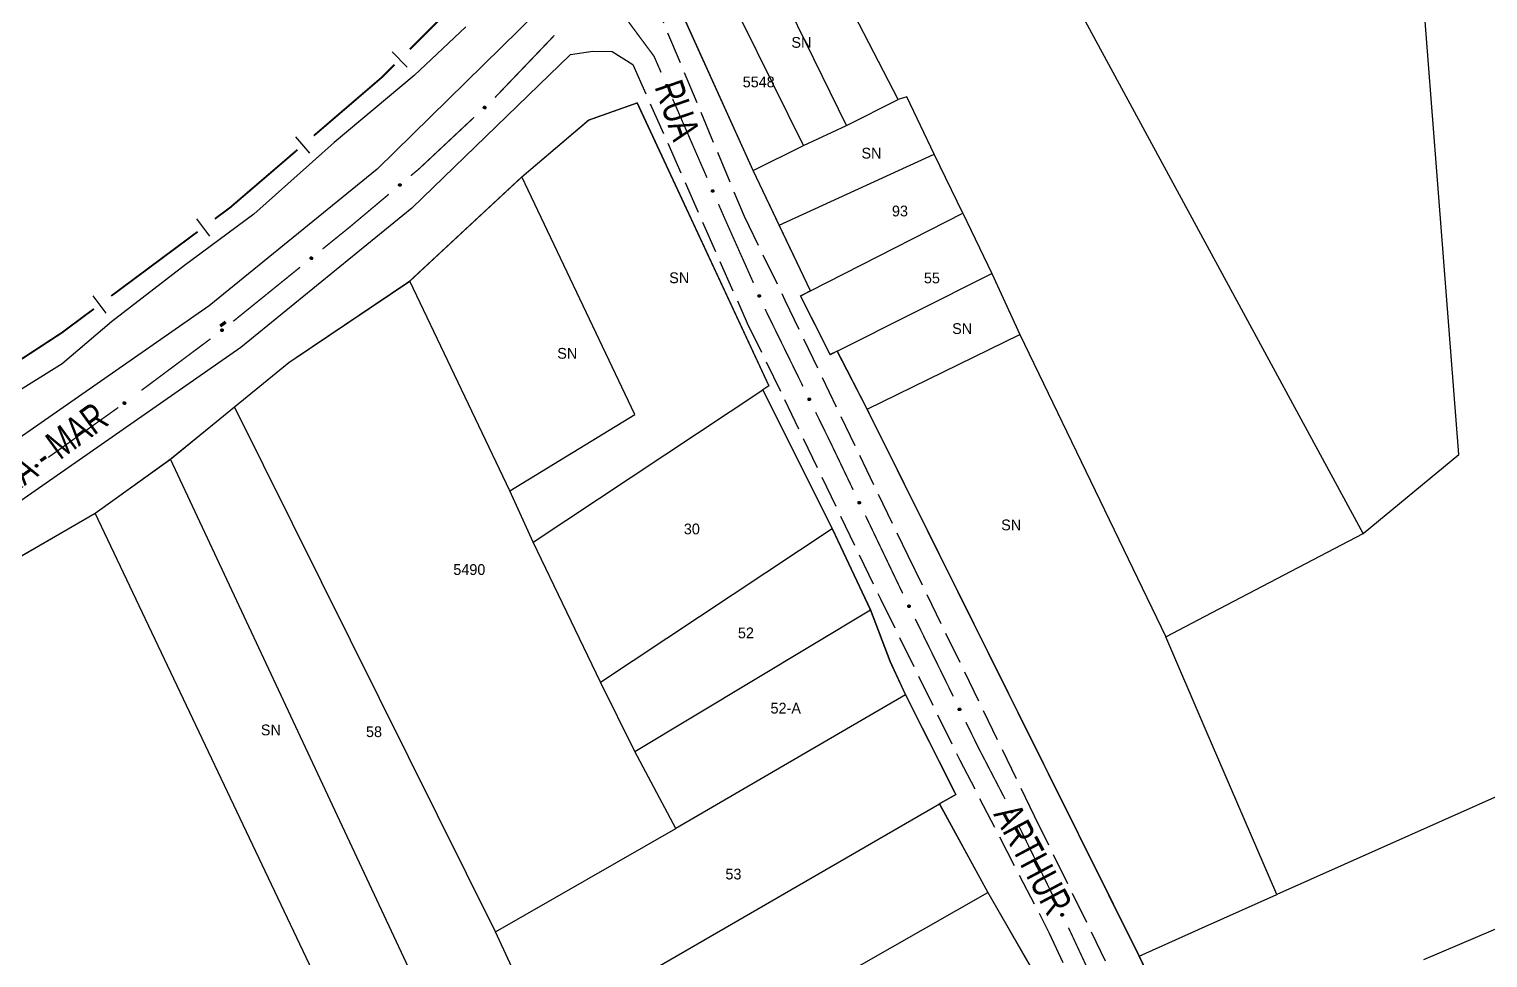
# Model space of a CAD drawing. Extents: x 205274 to 206027, y 4874968 to 4875995.
# Drawn here: x 205632.9 to 205836.1, y 4875350.5 to 4875479.9 of the extents above; entities that cross this region are included whole.
import ezdxf
from ezdxf.enums import TextEntityAlignment as Align

# ---------------------------------------------------------------- set-up
doc = ezdxf.new("R2010")
doc.units = 0
doc.header["$LTSCALE"] = 1.5
doc.header["$MEASUREMENT"] = 0
doc.linetypes.add('TRACO_11', pattern=[8, 3, -1, 3, -1])
for name, color, linetype in [('CD_MALHA_LOTES', 7, 'CONTINUOUS'), ('HD-CURSO-PERENE', 170, 'CONTINUOUS'), ('LM-LIM-SETORES-BAIRROS', 250, 'CONTINUOUS'), ('RU-QUADRA', 210, 'CONTINUOUS'), ('SV-EIXO-RUA-PAV', 20, 'CONTINUOUS'), ('SV-RUA-PAVIM', 7, 'CONTINUOUS'), ('SV-TXT-RUA-PAV', 7, 'CONTINUOUS'), ('Th_NmrPort', 1, 'CONTINUOUS')]:
    doc.layers.add(name, color=color, linetype=linetype)
doc.styles.add('ARIAL', font='ARIAL.SHX')

msp = doc.modelspace()

# ---------------------------------------------------------------- linework, layer by layer
at = {"layer": 'CD_MALHA_LOTES', "linetype": 'Continuous', "flags": 128}
for points in [[(205818.749971, 4875409.619272), (205796.769992, 4875450.177931), (205756.824658, 4875523.887246)], [(205832.093146, 4875420.636572), (205824.748279, 4875515.079321)], [(205753.998462, 4875470.062646), (205738.98693, 4875499.084941)], [(205746.792927, 4875466.459879), (205733.184367, 4875494.278834)], [(205740.788314, 4875463.657726), (205727.943484, 4875489.743118)], [(205733.774619, 4875460.165162), (205722.521802, 4875485.05093)], [(205701.556475, 4875459.298851), (205710.825328, 4875467.192773), (205717.599651, 4875469.594657)], [(205717.599651, 4875469.594657), (205735.955362, 4875430.195745)], [(205746.792927, 4875466.459879), (205753.998462, 4875470.062646)], [(205755.199384, 4875470.462954), (205753.998462, 4875470.062646)], [(205759.002306, 4875462.456804), (205755.199384, 4875470.462954)], [(205740.788314, 4875463.657726), (205746.792927, 4875466.459879)], [(205733.774619, 4875460.165162), (205740.788314, 4875463.657726)], [(205737.395078, 4875452.56775), (205759.002306, 4875462.456804)], [(205763.005381, 4875454.2505), (205759.002306, 4875462.456804)], [(205685.923175, 4875444.77374), (205701.556475, 4875459.298851)], [(205717.266265, 4875426.177451), (205701.556475, 4875459.298851)], [(205737.395078, 4875452.56775), (205733.774619, 4875460.165162)], [(205741.754715, 4875443.419198), (205737.395078, 4875452.56775)], [(205741.754715, 4875443.419198), (205763.005381, 4875454.2505)], [(205763.005381, 4875454.2505), (205767.008456, 4875445.844042)], [(205661.527708, 4875427.248288), (205669.092421, 4875433.434809), (205685.923175, 4875444.77374)], [(205699.87363, 4875415.541667), (205685.923175, 4875444.77374)], [(205745.49389, 4875435.033669), (205767.008456, 4875445.844042)], [(205767.008456, 4875445.844042), (205770.911454, 4875437.337507)], [(205740.383012, 4875442.703174), (205741.754715, 4875443.419198)], [(205744.500385, 4875434.527202), (205740.383012, 4875442.703174)], [(205749.65987, 4875426.914234), (205770.911454, 4875437.337507)], [(205770.911454, 4875437.337507), (205791.277099, 4875395.205142)], [(205745.49389, 4875435.033669), (205744.500385, 4875434.527202)], [(205749.64073, 4875426.95269), (205745.49389, 4875435.033669)], [(205735.955362, 4875430.195745), (205735.10435, 4875429.638179)], [(205703.126929, 4875408.409436), (205735.10435, 4875429.638179)], [(205735.10435, 4875429.638179), (205744.758457, 4875410.327434)], [(205652.578302, 4875419.966109), (205661.527708, 4875427.248288)], [(205697.871601, 4875354.104375), (205661.527708, 4875427.248288)], [(205699.87363, 4875415.541667), (205717.266265, 4875426.177451)], [(205749.65987, 4875426.914234), (205749.64073, 4875426.95269)], [(205787.565632, 4875350.741599), (205749.65987, 4875426.914234)], [(205642.102006, 4875412.422225), (205652.578302, 4875419.966109)], [(205699.122869, 4875320.570375), (205652.578302, 4875419.966109)], [(205818.749971, 4875409.619272), (205832.093146, 4875420.636572)], [(205703.126929, 4875408.409436), (205699.87363, 4875415.541667)], [(205591.512889, 4875383.135315), (205642.102006, 4875412.422225)], [(205688.612212, 4875314.439158), (205642.102006, 4875412.422225)], [(205712.511444, 4875388.889645), (205744.758457, 4875410.327434)], [(205744.758457, 4875410.327434), (205750.104039, 4875398.971373)], [(205791.277099, 4875395.205142), (205796.769058, 4875398.086596), (205818.749971, 4875409.619272)], [(205712.511444, 4875388.889645), (205703.126929, 4875408.409436)], [(205717.266265, 4875379.254876), (205750.104039, 4875398.971373)], [(205750.104039, 4875398.971373), (205752.845982, 4875391.762967), (205754.995793, 4875387.156575)], [(205806.753354, 4875359.306932), (205796.768778, 4875382.466824), (205791.277099, 4875395.205142)], [(205717.266265, 4875379.254876), (205712.511444, 4875388.889645)], [(205754.995793, 4875387.156575), (205723.022101, 4875368.493965)], [(205754.995793, 4875387.156575), (205762.001518, 4875373.236662)], [(205723.022101, 4875368.493965), (205717.266265, 4875379.254876)], [(205843.844933, 4875375.832883), (205806.753354, 4875359.306932)], [(205762.001518, 4875373.236662), (205759.711354, 4875371.949329)], [(205704.440761, 4875339.965039), (205759.711354, 4875371.949329)], [(205759.711354, 4875371.949329), (205766.478641, 4875359.603095)], [(205697.871601, 4875354.104375), (205723.022101, 4875368.493965)], [(205744.543922, 4875347.097271), (205766.478641, 4875359.603095)], [(205766.478641, 4875359.603095), (205773.738568, 4875346.953752)], [(205787.565632, 4875350.741599), (205796.768283, 4875354.849631), (205806.753354, 4875359.306932)], [(205827.196568, 4875350.248263), (205851.312215, 4875360.531077)], [(205704.440761, 4875339.965039), (205697.871601, 4875354.104375)], [(205794.299349, 4875336.600793), (205787.565632, 4875350.741599)]]:
    msp.add_lwpolyline(points, dxfattribs=at)
at = {"layer": 'HD-CURSO-PERENE', "linetype": 'Continuous'}
msp.add_polyline3d([(205693.762578, 4875480.187443, 2.293762), (205686.544875, 4875473.430445, 2.293762), (205675.411185, 4875464.062788, 2.293762), (205664.200711, 4875454.080859, 2.293762), (205654.525918, 4875446.939941, 2.293762), (205644.390421, 4875439.107965, 2.293762), (205637.479854, 4875433.272376, 2.293762), (205624.733698, 4875425.286833, 2.293762)], dxfattribs=at)
at = {"layer": 'LM-LIM-SETORES-BAIRROS', "const_width": 0.25}
for points in [[(205685.936319, 4875477.049503), (205691.593173, 4875482.706357)], [(205682.120526, 4875473.23371), (205683.814999, 4875474.928183)], [(205672.556436, 4875465.025161), (205681.662453, 4875472.84056)], [(205681.662453, 4875472.84056), (205682.120526, 4875473.23371)], [(205660.910711, 4875455.030011), (205670.279932, 4875463.071311)], [(205658.781848, 4875453.446622), (205660.386632, 4875454.640216)], [(205660.386632, 4875454.640216), (205660.910711, 4875455.030011)], [(205644.338788, 4875442.704275), (205656.374671, 4875451.65623)], [(205637.44631, 4875437.577841), (205641.931611, 4875440.913883)], [(205629.56936, 4875432.429692), (205637.103035, 4875437.353486)], [(205637.103035, 4875437.353486), (205637.44631, 4875437.577841)]]:
    msp.add_lwpolyline(points, dxfattribs=at)
at = {"layer": 'LM-LIM-SETORES-BAIRROS'}
for points in [[(205685.582766, 4875474.574629), (205683.461445, 4875476.69595)], [(205672.015692, 4875462.584342), (205670.061842, 4875464.860846)], [(205658.072259, 4875451.049439), (205656.281868, 4875453.456616)], [(205643.629199, 4875440.307092), (205641.838808, 4875442.714269)]]:
    msp.add_lwpolyline(points, dxfattribs=at)
at = {"layer": 'RU-QUADRA', "linetype": 'Continuous'}
msp.add_lwpolyline([(205795.580647, 4875623.665102, 0.18, 0.18, 0), (205791.997494, 4875613.892869, 0.18, 0.18, 0), (205787.223985, 4875603.965509, 0.18, 0.18, 0), (205779.240972, 4875584.941469, 0.18, 0.18, 0), (205774.614299, 4875573.341985, 0.18, 0.18, 0), (205767.751622, 4875558.017366, 0.18, 0.18, 0), (205762.205683, 4875546.026641, 0.18, 0.18, 0), (205769.780174, 4875542.47188, 0.18, 0.18, 0), (205756.806792, 4875523.861617, 0.18, 0.18, 0), (205738.98693, 4875499.084941, 0.18, 0.18, 0), (205733.184367, 4875494.278834, 0.18, 0.18, 0), (205727.943484, 4875489.743118, 0.18, 0.18, 0), (205722.521802, 4875485.05093, 0.18, 0.18, 0), (205733.774619, 4875460.165162, 0.18, 0.18, 0), (205737.395078, 4875452.56775, 0.18, 0.18, 0), (205741.754715, 4875443.419198, 0.18, 0.18, 0), (205740.383012, 4875442.703174, 0.18, 0.18, 0), (205744.500385, 4875434.527202, 0.18, 0.18, 0), (205745.49389, 4875435.033669, 0.18, 0.18, 0), (205749.65987, 4875426.914234, 0.18, 0.18, 0), (205787.565632, 4875350.741599, 0.18, 0.18, 0), (205794.299349, 4875336.600793, 0.18, 0.18, 0), (205796.864032, 4875331.594893, 0.18, 0.18, 0), (205805.406796, 4875313.707549, 0.18, 0.18, 0)], format="xyseb", dxfattribs=at)
at = {"layer": 'RU-QUADRA', "linetype": 'Continuous', "const_width": 0.18, "flags": 128}
msp.add_lwpolyline([(205608.066654, 4875392.736966), (205642.102006, 4875412.422225), (205652.578302, 4875419.966109), (205661.527708, 4875427.248288), (205669.092421, 4875433.434809), (205685.923175, 4875444.77374), (205701.556475, 4875459.298851), (205710.825328, 4875467.192773), (205717.599651, 4875469.594657), (205735.955362, 4875430.195745), (205735.10435, 4875429.638179), (205744.758457, 4875410.327434), (205750.104039, 4875398.971373), (205752.845982, 4875391.762967), (205754.995793, 4875387.156575), (205762.001518, 4875373.236662), (205759.711354, 4875371.949329), (205766.478641, 4875359.603095), (205773.738568, 4875346.953752)], dxfattribs=at)
at = {"layer": 'SV-EIXO-RUA-PAV', "const_width": 0.18}
for points in [[(205719.966268, 4875476.089599), (205714.281654, 4875483.757906)], [(205706.081895, 4875479.025712), (205705.547585, 4875478.453372)], [(205705.547585, 4875478.453372), (205697.795134, 4875470.346522)], [(205720.147824, 4875475.673005), (205719.966268, 4875476.089599)], [(205720.946862, 4875473.839555), (205720.147824, 4875475.673005)], [(205727.339161, 4875459.171954), (205722.544936, 4875470.172654)], [(205694.890022, 4875467.597655), (205687.591568, 4875460.761533)], [(205687.223724, 4875460.416991), (205686.078143, 4875459.454881)], [(205687.591568, 4875460.761533), (205687.223724, 4875460.416991)], [(205683.01509, 4875456.882392), (205677.654746, 4875452.380535)], [(205729.854345, 4875453.400678), (205728.937235, 4875455.505054)], [(205677.590927, 4875452.326937), (205673.768908, 4875449.234088)], [(205677.654746, 4875452.380535), (205677.590927, 4875452.326937)], [(205730.141348, 4875452.757329), (205729.854345, 4875453.400678)], [(205733.808007, 4875444.538107), (205730.141348, 4875452.757329)], [(205670.659465, 4875446.717868), (205661.331134, 4875439.16921)], [(205735.564901, 4875440.599834), (205735.437633, 4875440.885119)], [(205735.867783, 4875439.98252), (205735.564901, 4875440.599834)], [(205740.713082, 4875430.107143), (205735.867783, 4875439.98252)], [(205658.163003, 4875436.72848), (205648.54722, 4875429.549573)], [(205645.328563, 4875427.174964), (205635.557447, 4875420.208953)], [(205744.609808, 4875422.165086), (205742.475009, 4875426.516097)], [(205744.676042, 4875422.026622), (205744.609808, 4875422.165086)], [(205747.696651, 4875415.711884), (205744.676042, 4875422.026622)], [(205754.344582, 4875401.814044), (205749.422714, 4875412.103462)], [(205754.606122, 4875401.280725), (205754.344582, 4875401.814044)], [(205761.651016, 4875386.91516), (205756.367346, 4875397.689334)], [(205765.114154, 4875379.853315), (205763.412239, 4875383.323768)], [(205765.176184, 4875379.73375), (205765.114154, 4875379.853315)], [(205768.86028, 4875372.632522), (205765.176184, 4875379.73375)], [(205775.953713, 4875358.291736), (205770.688216, 4875369.074803)], [(205782.768625, 4875343.816207), (205777.705026, 4875354.695543)]]:
    msp.add_lwpolyline(points, dxfattribs=at)
at = {"layer": 'SV-EIXO-RUA-PAV'}
for points in [[(205721.702388, 4875471.83041), (205721.656619, 4875471.84765), (205721.620808, 4875471.871826), (205721.596744, 4875471.900587), (205721.582106, 4875471.931547), (205721.570698, 4875471.964907), (205721.566617, 4875472.001079), (205721.57098, 4875472.042229), (205721.587952, 4875472.088263), (205721.615129, 4875472.12332), (205721.642063, 4875472.148421), (205721.673468, 4875472.165544), (205721.706061, 4875472.176083), (205721.743775, 4875472.17908), (205721.785433, 4875472.174251), (205721.831309, 4875472.156065), (205721.866255, 4875472.132122), (205721.8888, 4875472.103692), (205721.905814, 4875472.072012), (205721.917053, 4875472.037814), (205721.920854, 4875472.002284), (205721.915917, 4875471.960349), (205721.897367, 4875471.915307), (205721.873885, 4875471.880181), (205721.84578, 4875471.857242), (205721.814212, 4875471.841193), (205721.780891, 4875471.829344), (205721.744701, 4875471.823728), (205721.702388, 4875471.83041)], [(205696.52983, 4875468.982759), (205696.528924, 4875468.933859), (205696.518146, 4875468.892017), (205696.499112, 4875468.859706), (205696.474847, 4875468.83554), (205696.447238, 4875468.813612), (205696.414526, 4875468.797646), (205696.374293, 4875468.787968), (205696.325233, 4875468.788533), (205696.283096, 4875468.802391), (205696.25042, 4875468.819357), (205696.223764, 4875468.843208), (205696.202912, 4875468.870385), (205696.187451, 4875468.904914), (205696.178041, 4875468.945782), (205696.179803, 4875468.9951), (205696.190651, 4875469.036048), (205696.209882, 4875469.066817), (205696.23403, 4875469.093463), (205696.262484, 4875469.115512), (205696.294686, 4875469.130999), (205696.335851, 4875469.1404), (205696.384504, 4875469.138016), (205696.425469, 4875469.127662), (205696.4565, 4875469.108868), (205696.482198, 4875469.084504), (205696.504528, 4875469.05708), (205696.521947, 4875469.024865), (205696.52983, 4875468.982759)], [(205684.727437, 4875458.176745), (205684.723887, 4875458.127966), (205684.71086, 4875458.086768), (205684.690106, 4875458.055535), (205684.664569, 4875458.032717), (205684.635815, 4875458.012315), (205684.602286, 4875457.998142), (205684.561588, 4875457.990655), (205684.512631, 4875457.993873), (205684.471305, 4875458.009991), (205684.439595, 4875458.0287), (205684.414269, 4875458.053958), (205684.394918, 4875458.082224), (205684.381347, 4875458.117539), (205684.374162, 4875458.158856), (205684.37859, 4875458.208006), (205684.391637, 4875458.248307), (205684.412505, 4875458.277991), (205684.438059, 4875458.303292), (205684.467665, 4875458.323768), (205684.500658, 4875458.337491), (205684.542271, 4875458.34465), (205684.590724, 4875458.339637), (205684.631069, 4875458.327083), (205684.661037, 4875458.306637), (205684.68538, 4875458.280918), (205684.706193, 4875458.252326), (205684.721843, 4875458.219216), (205684.727437, 4875458.176745)], [(205728.094687, 4875457.162809), (205728.048918, 4875457.180049), (205728.013107, 4875457.204225), (205727.989043, 4875457.232986), (205727.974405, 4875457.263946), (205727.962997, 4875457.297306), (205727.958916, 4875457.333478), (205727.963279, 4875457.374628), (205727.980251, 4875457.420662), (205728.007428, 4875457.455719), (205728.034362, 4875457.48082), (205728.065767, 4875457.497943), (205728.09836, 4875457.508482), (205728.136074, 4875457.511479), (205728.177732, 4875457.50665), (205728.223608, 4875457.488464), (205728.258554, 4875457.464522), (205728.281099, 4875457.436092), (205728.298113, 4875457.404411), (205728.309352, 4875457.370213), (205728.313153, 4875457.334683), (205728.308216, 4875457.292748), (205728.289666, 4875457.247706), (205728.266184, 4875457.21258), (205728.238078, 4875457.189641), (205728.206511, 4875457.173593), (205728.17319, 4875457.161744), (205728.137, 4875457.156127), (205728.094687, 4875457.162809)], [(205672.395125, 4875447.980789), (205672.390686, 4875447.932082), (205672.376911, 4875447.891129), (205672.35559, 4875447.860279), (205672.329642, 4875447.83793), (205672.30052, 4875447.818056), (205672.266738, 4875447.804497), (205672.225911, 4875447.797753), (205672.17702, 4875447.801863), (205672.135995, 4875447.818732), (205672.104632, 4875447.838016), (205672.07977, 4875447.863732), (205672.060937, 4875447.892346), (205672.048013, 4875447.927902), (205672.041583, 4875447.969343), (205672.046905, 4875448.018404), (205672.060686, 4875448.058461), (205672.082091, 4875448.087759), (205672.108102, 4875448.11259), (205672.138077, 4875448.132523), (205672.171314, 4875448.145642), (205672.213051, 4875448.152042), (205672.261405, 4875448.146146), (205672.301513, 4875448.132859), (205672.331104, 4875448.11187), (205672.354974, 4875448.085711), (205672.375262, 4875448.056745), (205672.390306, 4875448.023354), (205672.395125, 4875447.980789)], [(205734.580826, 4875442.535549), (205734.53491, 4875442.552394), (205734.498892, 4875442.576261), (205734.47458, 4875442.604813), (205734.459676, 4875442.635646), (205734.447981, 4875442.668907), (205734.443588, 4875442.705042), (205734.447596, 4875442.746228), (205734.46417, 4875442.792406), (205734.491044, 4875442.827697), (205734.517762, 4875442.853029), (205734.549017, 4875442.870422), (205734.581519, 4875442.881242), (205734.619205, 4875442.884563), (205734.660903, 4875442.880094), (205734.706934, 4875442.862304), (205734.742085, 4875442.838664), (205734.764875, 4875442.810429), (205734.782161, 4875442.778896), (205734.793694, 4875442.744796), (205734.797802, 4875442.7093), (205734.793226, 4875442.667325), (205734.775065, 4875442.622125), (205734.751887, 4875442.586797), (205734.72398, 4875442.563616), (205734.692553, 4875442.547297), (205734.659335, 4875442.535161), (205734.623195, 4875442.529233), (205734.580826, 4875442.535549)], [(205659.946622, 4875437.922711), (205659.940286, 4875437.874215), (205659.924923, 4875437.83383), (205659.902415, 4875437.803836), (205659.875614, 4875437.782517), (205659.845739, 4875437.763794), (205659.811454, 4875437.751563), (205659.770395, 4875437.746417), (205659.721702, 4875437.752432), (205659.681366, 4875437.770889), (205659.650779, 4875437.791382), (205659.62694, 4875437.818049), (205659.609238, 4875437.847376), (205659.597711, 4875437.883409), (205659.592902, 4875437.92507), (205659.600136, 4875437.973886), (205659.615468, 4875438.013374), (205659.638001, 4875438.041815), (205659.664961, 4875438.065612), (205659.69569, 4875438.08436), (205659.729414, 4875438.096172), (205659.771369, 4875438.100938), (205659.819456, 4875438.093161), (205659.859016, 4875438.078318), (205659.887765, 4875438.056191), (205659.910596, 4875438.02912), (205659.929738, 4875437.999384), (205659.943468, 4875437.965432), (205659.946622, 4875437.922711)], [(205646.352108, 4875427.769477), (205646.344708, 4875427.721132), (205646.328462, 4875427.681095), (205646.305301, 4875427.651602), (205646.278038, 4875427.630876), (205646.247759, 4875427.612814), (205646.213214, 4875427.601339), (205646.172051, 4875427.597096), (205646.123502, 4875427.604179), (205646.083582, 4875427.623517), (205646.053452, 4875427.644677), (205646.030204, 4875427.67186), (205646.013151, 4875427.701569), (205646.002418, 4875427.737847), (205645.998525, 4875427.779603), (205646.006829, 4875427.828249), (205646.023025, 4875427.867391), (205646.046176, 4875427.89533), (205646.073653, 4875427.918529), (205646.104786, 4875427.936598), (205646.138762, 4875427.947667), (205646.180811, 4875427.95151), (205646.228715, 4875427.942678), (205646.267939, 4875427.92697), (205646.296196, 4875427.904217), (205646.318427, 4875427.876652), (205646.336912, 4875427.846503), (205646.349892, 4875427.812257), (205646.352108, 4875427.769477)], [(205741.558508, 4875428.13414), (205741.512008, 4875428.149297), (205741.475142, 4875428.171833), (205741.449804, 4875428.199478), (205741.433784, 4875428.229746), (205741.420882, 4875428.262558), (205741.415173, 4875428.298508), (205741.417675, 4875428.339813), (205741.432552, 4875428.386566), (205741.458119, 4875428.422814), (205741.483893, 4875428.449105), (205741.514493, 4875428.467628), (205741.546578, 4875428.479627), (205741.584118, 4875428.484323), (205741.625951, 4875428.481379), (205741.672601, 4875428.465282), (205741.708592, 4875428.442941), (205741.732398, 4875428.415557), (205741.750824, 4875428.384676), (205741.763594, 4875428.351021), (205741.768995, 4875428.315698), (205741.765955, 4875428.273583), (205741.749457, 4875428.22775), (205741.727585, 4875428.1916), (205741.700542, 4875428.167416), (205741.669732, 4875428.14996), (205741.636979, 4875428.136619), (205741.60108, 4875428.129375), (205741.558508, 4875428.13414)], [(205634.109823, 4875419.041724), (205634.102423, 4875418.993379), (205634.086177, 4875418.953342), (205634.063016, 4875418.923848), (205634.035754, 4875418.903123), (205634.005475, 4875418.885061), (205633.970929, 4875418.873586), (205633.929767, 4875418.869343), (205633.881218, 4875418.876426), (205633.841297, 4875418.895764), (205633.811168, 4875418.916924), (205633.787919, 4875418.944107), (205633.770866, 4875418.973816), (205633.760133, 4875419.010094), (205633.756241, 4875419.05185), (205633.764544, 4875419.100496), (205633.78074, 4875419.139638), (205633.803892, 4875419.167577), (205633.831368, 4875419.190776), (205633.862502, 4875419.208845), (205633.896477, 4875419.219914), (205633.938526, 4875419.223757), (205633.986431, 4875419.214925), (205634.025655, 4875419.199217), (205634.053912, 4875419.176464), (205634.076142, 4875419.148899), (205634.094627, 4875419.11875), (205634.107608, 4875419.084504), (205634.109823, 4875419.041724)], [(205748.522379, 4875413.730556), (205748.476031, 4875413.746176), (205748.439392, 4875413.769077), (205748.414331, 4875413.796974), (205748.398613, 4875413.8274), (205748.386039, 4875413.860339), (205748.380688, 4875413.896344), (205748.383601, 4875413.937622), (205748.398943, 4875413.984225), (205748.42487, 4875414.020216), (205748.450905, 4875414.046249), (205748.481688, 4875414.064466), (205748.513891, 4875414.076145), (205748.551475, 4875414.080466), (205748.593278, 4875414.077106), (205748.639765, 4875414.060545), (205748.675531, 4875414.037846), (205748.699063, 4875414.010227), (205748.717181, 4875413.979164), (205748.729615, 4875413.945382), (205748.734664, 4875413.910008), (205748.731204, 4875413.867926), (205748.71425, 4875413.822259), (205748.692019, 4875413.786329), (205748.664737, 4875413.762415), (205748.633754, 4875413.745267), (205748.60087, 4875413.732253), (205748.5649, 4875413.725367), (205748.522379, 4875413.730556)], [(205755.451162, 4875399.307557), (205755.404664, 4875399.322723), (205755.367803, 4875399.345266), (205755.342471, 4875399.372917), (205755.326456, 4875399.403188), (205755.313561, 4875399.436002), (205755.307858, 4875399.471953), (205755.310368, 4875399.513258), (205755.325255, 4875399.560008), (205755.350829, 4875399.596251), (205755.376609, 4875399.622537), (205755.407212, 4875399.641053), (205755.439299, 4875399.653046), (205755.47684, 4875399.657735), (205755.518673, 4875399.654783), (205755.56532, 4875399.638676), (205755.601306, 4875399.616328), (205755.625106, 4875399.58894), (205755.643526, 4875399.558055), (205755.65629, 4875399.524397), (205755.661684, 4875399.489074), (205755.658636, 4875399.44696), (205755.642129, 4875399.40113), (205755.620249, 4875399.364984), (205755.593202, 4875399.340805), (205755.562388, 4875399.323355), (205755.529633, 4875399.31002), (205755.493732, 4875399.302784), (205755.451162, 4875399.307557)], [(205762.496055, 4875384.941992), (205762.449558, 4875384.957158), (205762.412697, 4875384.9797), (205762.387364, 4875385.007351), (205762.37135, 4875385.037622), (205762.358454, 4875385.070436), (205762.352752, 4875385.106388), (205762.355262, 4875385.147692), (205762.370148, 4875385.194442), (205762.395723, 4875385.230685), (205762.421502, 4875385.256971), (205762.452105, 4875385.275488), (205762.484193, 4875385.287481), (205762.521733, 4875385.292169), (205762.563566, 4875385.289217), (205762.610213, 4875385.27311), (205762.646199, 4875385.250762), (205762.67, 4875385.223374), (205762.68842, 4875385.19249), (205762.701184, 4875385.158831), (205762.706578, 4875385.123508), (205762.703529, 4875385.081394), (205762.687022, 4875385.035564), (205762.665143, 4875384.999418), (205762.638096, 4875384.975239), (205762.607282, 4875384.957789), (205762.574527, 4875384.944455), (205762.538626, 4875384.937218), (205762.496055, 4875384.941992)], [(205769.749757, 4875370.678983), (205769.702928, 4875370.693093), (205769.665566, 4875370.714796), (205769.639615, 4875370.741866), (205769.622919, 4875370.771767), (205769.609285, 4875370.804281), (205769.60277, 4875370.840094), (205769.604344, 4875370.881445), (205769.618169, 4875370.92852), (205769.642917, 4875370.965332), (205769.668095, 4875370.992195), (205769.698271, 4875371.011399), (205769.730079, 4875371.024115), (205769.767504, 4875371.029652), (205769.809393, 4875371.027647), (205769.856392, 4875371.012601), (205769.892875, 4875370.991073), (205769.917289, 4875370.96423), (205769.936404, 4875370.93377), (205769.949926, 4875370.90041), (205769.956118, 4875370.865217), (205769.954023, 4875370.823045), (205769.938558, 4875370.776853), (205769.917502, 4875370.740221), (205769.891009, 4875370.715437), (205769.860597, 4875370.697294), (205769.828153, 4875370.683221), (205769.792425, 4875370.675174), (205769.749757, 4875370.678983)], [(205776.795425, 4875356.317146), (205776.748953, 4875356.332391), (205776.71213, 4875356.354995), (205776.686844, 4875356.382689), (205776.670881, 4875356.412986), (205776.658041, 4875356.445822), (205776.652399, 4875356.481784), (205776.654978, 4875356.523084), (205776.669943, 4875356.569809), (205776.695579, 4875356.606008), (205776.721403, 4875356.632251), (205776.752037, 4875356.650716), (205776.784145, 4875356.662655), (205776.821693, 4875356.66728), (205776.863521, 4875356.664257), (205776.910141, 4875356.648072), (205776.946089, 4875356.625663), (205776.969843, 4875356.598235), (205776.988212, 4875356.56732), (205777.000919, 4875356.53364), (205777.006253, 4875356.498308), (205777.003134, 4875356.456198), (205776.986549, 4875356.410397), (205776.964609, 4875356.374287), (205776.937521, 4875356.350154), (205776.906678, 4875356.332756), (205776.8739, 4875356.319477), (205776.837987, 4875356.312301), (205776.795425, 4875356.317146)]]:
    msp.add_lwpolyline(points, close=True, dxfattribs=at)
for points in [[(205721.656619, 4875471.84765), (205721.566617, 4875472.001079)], [(205721.620808, 4875471.871826), (205721.570698, 4875471.964907)], [(205721.702388, 4875471.83041), (205721.57098, 4875472.042229)], [(205721.677839, 4875471.840814), (205721.572139, 4875472.015042)], [(205721.636146, 4875471.861343), (205721.573098, 4875471.975272)], [(205721.724858, 4875471.828558), (205721.582598, 4875472.062767)], [(205721.744701, 4875471.823728), (205721.587952, 4875472.088263)], [(205721.761036, 4875471.830929), (205721.602968, 4875472.101413)], [(205721.780891, 4875471.829344), (205721.615129, 4875472.12332)], [(205721.795034, 4875471.838303), (205721.628949, 4875472.130598)], [(205721.814212, 4875471.841193), (205721.642063, 4875472.148421)], [(205721.829354, 4875471.851771), (205721.660864, 4875472.156414)], [(205721.84578, 4875471.857242), (205721.673468, 4875472.165544)], [(205721.859151, 4875471.8722), (205721.69143, 4875472.168247)], [(205721.873885, 4875471.880181), (205721.706061, 4875472.176083)], [(205721.885678, 4875471.900134), (205721.727769, 4875472.173665)], [(205721.897367, 4875471.915307), (205721.743775, 4875472.17908)], [(205721.903706, 4875471.940737), (205721.766289, 4875472.174079)], [(205721.915917, 4875471.960349), (205721.785433, 4875472.174251)], [(205721.914004, 4875471.985414), (205721.811896, 4875472.158232)], [(205721.920854, 4875472.002284), (205721.831309, 4875472.156065)], [(205721.916637, 4875472.023773), (205721.851794, 4875472.138407)], [(205721.917053, 4875472.037814), (205721.866255, 4875472.132122)], [(205696.335851, 4875469.1404), (205696.178041, 4875468.945782)], [(205696.294686, 4875469.130999), (205696.179803, 4875468.9951)], [(205696.312876, 4875469.130198), (205696.184266, 4875468.976083)], [(205696.358421, 4875469.135466), (205696.184618, 4875468.927802)], [(205696.384504, 4875469.138016), (205696.187451, 4875468.904914)], [(205696.275852, 4875469.119825), (205696.189575, 4875469.020317)], [(205696.262484, 4875469.115512), (205696.190651, 4875469.036048)], [(205696.402718, 4875469.132087), (205696.197916, 4875468.891648)], [(205696.425469, 4875469.127662), (205696.202912, 4875468.870385)], [(205696.437926, 4875469.116454), (205696.215198, 4875468.859226)], [(205696.4565, 4875469.108868), (205696.223764, 4875468.843208)], [(205696.467158, 4875469.095225), (205696.236589, 4875468.834391)], [(205696.482198, 4875469.084504), (205696.25042, 4875468.819357)], [(205696.491348, 4875469.067403), (205696.271608, 4875468.812973)], [(205696.504528, 4875469.05708), (205696.283096, 4875468.802391)], [(205696.509688, 4875469.037842), (205696.307811, 4875468.798274)], [(205696.521947, 4875469.024865), (205696.325233, 4875468.788533)], [(205696.524046, 4875469.004549), (205696.351049, 4875468.792032)], [(205696.52983, 4875468.982759), (205696.374293, 4875468.787968)], [(205696.528254, 4875468.956143), (205696.399519, 4875468.79817)], [(205696.528924, 4875468.933859), (205696.414526, 4875468.797646)], [(205696.522883, 4875468.90998), (205696.436669, 4875468.812401)], [(205696.518146, 4875468.892017), (205696.447238, 4875468.813612)], [(205684.542271, 4875458.34465), (205684.374162, 4875458.158856)], [(205684.500658, 4875458.337491), (205684.37859, 4875458.208006)], [(205684.564541, 4875458.338503), (205684.379757, 4875458.140547)], [(205684.590724, 4875458.339637), (205684.381347, 4875458.117539)], [(205684.518778, 4875458.335707), (205684.382018, 4875458.188776)], [(205684.481247, 4875458.327352), (205684.389712, 4875458.232658)], [(205684.60859, 4875458.332732), (205684.391079, 4875458.103726)], [(205684.467665, 4875458.323768), (205684.391637, 4875458.248307)], [(205684.631069, 4875458.327083), (205684.394918, 4875458.082224)], [(205684.642901, 4875458.315217), (205684.406582, 4875458.070416)], [(205684.661037, 4875458.306637), (205684.414269, 4875458.053958)], [(205684.670942, 4875458.292438), (205684.426598, 4875458.044461)], [(205684.68538, 4875458.280918), (205684.439595, 4875458.0287)], [(205684.693591, 4875458.263348), (205684.460406, 4875458.021179)], [(205684.706193, 4875458.252326), (205684.471305, 4875458.009991)], [(205684.710305, 4875458.232837), (205684.495762, 4875458.004542)], [(205684.721843, 4875458.219216), (205684.512631, 4875457.993873)], [(205684.72284, 4875458.198817), (205684.538598, 4875457.995971)], [(205684.727437, 4875458.176745), (205684.561588, 4875457.990655)], [(205684.724424, 4875458.150253), (205684.587329, 4875457.999477)], [(205684.723887, 4875458.127966), (205684.602286, 4875457.998142)], [(205684.716562, 4875458.104449), (205684.625195, 4875458.011677)], [(205684.71086, 4875458.086768), (205684.635815, 4875458.012315)], [(205728.048918, 4875457.180049), (205727.958916, 4875457.333478)], [(205728.013107, 4875457.204225), (205727.962997, 4875457.297306)], [(205728.094687, 4875457.162809), (205727.963279, 4875457.374628)], [(205728.070138, 4875457.173213), (205727.964438, 4875457.347442)], [(205728.028445, 4875457.193743), (205727.965397, 4875457.307671)], [(205728.117157, 4875457.160957), (205727.974897, 4875457.395166)], [(205728.137, 4875457.156127), (205727.980251, 4875457.420662)], [(205728.153335, 4875457.163328), (205727.995266, 4875457.433812)], [(205728.17319, 4875457.161744), (205728.007428, 4875457.455719)], [(205728.187333, 4875457.170702), (205728.021248, 4875457.462997)], [(205728.206511, 4875457.173593), (205728.034362, 4875457.48082)], [(205728.221653, 4875457.184171), (205728.053162, 4875457.488814)], [(205728.238078, 4875457.189641), (205728.065767, 4875457.497943)], [(205728.25145, 4875457.204599), (205728.083729, 4875457.500646)], [(205728.266184, 4875457.21258), (205728.09836, 4875457.508482)], [(205728.277976, 4875457.232533), (205728.120068, 4875457.506064)], [(205728.289666, 4875457.247706), (205728.136074, 4875457.511479)], [(205728.296005, 4875457.273136), (205728.158588, 4875457.506478)], [(205728.308216, 4875457.292748), (205728.177732, 4875457.50665)], [(205728.306303, 4875457.317813), (205728.204195, 4875457.490631)], [(205728.313153, 4875457.334683), (205728.223608, 4875457.488464)], [(205728.308936, 4875457.356173), (205728.244093, 4875457.470807)], [(205728.309352, 4875457.370213), (205728.258554, 4875457.464522)], [(205672.213051, 4875448.152042), (205672.041583, 4875447.969343)], [(205672.235205, 4875448.145489), (205672.046843, 4875447.950935)], [(205672.171314, 4875448.145642), (205672.046905, 4875448.018404)], [(205672.261405, 4875448.146146), (205672.048013, 4875447.927902)], [(205672.189398, 4875448.143528), (205672.049983, 4875447.999115)], [(205672.279142, 4875448.138916), (205672.057492, 4875447.913914)], [(205672.151721, 4875448.135859), (205672.058475, 4875448.042849)], [(205672.138077, 4875448.132523), (205672.060686, 4875448.058461)], [(205672.301513, 4875448.132859), (205672.060937, 4875447.892346)], [(205672.313127, 4875448.120779), (205672.072384, 4875447.880327)], [(205672.331104, 4875448.11187), (205672.07977, 4875447.863732)], [(205672.340748, 4875448.097492), (205672.091924, 4875447.854011)], [(205672.354974, 4875448.085711), (205672.104632, 4875447.838016)], [(205672.362863, 4875448.067994), (205672.125302, 4875447.830117)], [(205672.375262, 4875448.056745), (205672.135995, 4875447.818732)], [(205672.379018, 4875448.037184), (205672.160348, 4875447.812838)], [(205672.390306, 4875448.023354), (205672.17702, 4875447.801863)], [(205672.390931, 4875448.002941), (205672.203022, 4875447.803487)], [(205672.395125, 4875447.980789), (205672.225911, 4875447.797753)], [(205672.391629, 4875447.954356), (205672.251808, 4875447.806105)], [(205672.390686, 4875447.932082), (205672.266738, 4875447.804497)], [(205672.382934, 4875447.908703), (205672.28989, 4875447.817612)], [(205672.376911, 4875447.891129), (205672.30052, 4875447.818056)], [(205734.53491, 4875442.552394), (205734.443588, 4875442.705042)], [(205734.580826, 4875442.535549), (205734.447596, 4875442.746228)], [(205734.498892, 4875442.576261), (205734.447981, 4875442.668907)], [(205734.556188, 4875442.545741), (205734.44899, 4875442.719052)], [(205734.514319, 4875442.565911), (205734.450292, 4875442.679291)], [(205734.60331, 4875442.533892), (205734.459037, 4875442.766865)], [(205734.623195, 4875442.529233), (205734.46417, 4875442.792406)], [(205734.639467, 4875442.536574), (205734.479072, 4875442.805686)], [(205734.659335, 4875442.535161), (205734.491044, 4875442.827697)], [(205734.6734, 4875442.544241), (205734.504801, 4875442.835093)], [(205734.692553, 4875442.547297), (205734.517762, 4875442.853029)], [(205734.707602, 4875442.558005), (205734.536492, 4875442.861184)], [(205734.72398, 4875442.563616), (205734.549017, 4875442.870422)], [(205734.737222, 4875442.578689), (205734.566956, 4875442.87328)], [(205734.751887, 4875442.586797), (205734.581519, 4875442.881242)], [(205734.763507, 4875442.606851), (205734.603247, 4875442.879011)], [(205734.775065, 4875442.622125), (205734.619205, 4875442.884563)], [(205734.781184, 4875442.647608), (205734.641762, 4875442.879757)], [(205734.793226, 4875442.667325), (205734.660903, 4875442.880094)], [(205734.791098, 4875442.692372), (205734.687503, 4875442.864303)], [(205734.797802, 4875442.7093), (205734.706934, 4875442.862304)], [(205734.7934, 4875442.730753), (205734.72757, 4875442.844824)], [(205734.793694, 4875442.744796), (205734.742085, 4875442.838664)], [(205659.771369, 4875438.100938), (205659.592902, 4875437.92507)], [(205659.793251, 4875438.093526), (205659.59744, 4875437.906471)], [(205659.819456, 4875438.093161), (205659.597711, 4875437.883409)], [(205659.729414, 4875438.096172), (205659.600136, 4875437.973886)], [(205659.747402, 4875438.093354), (205659.602458, 4875437.954491)], [(205659.836897, 4875438.085243), (205659.606637, 4875437.869062)], [(205659.859016, 4875438.078318), (205659.609238, 4875437.847376)], [(205659.709455, 4875438.087161), (205659.612651, 4875437.99786)], [(205659.69569, 4875438.08436), (205659.615468, 4875438.013374)], [(205659.870149, 4875438.065794), (205659.620207, 4875437.834919)], [(205659.887765, 4875438.056191), (205659.62694, 4875437.818049)], [(205659.89684, 4875438.041447), (205659.638705, 4875437.807861)], [(205659.910596, 4875438.02912), (205659.650779, 4875437.791382)], [(205659.917788, 4875438.011109), (205659.671126, 4875437.782683)], [(205659.929738, 4875437.999384), (205659.681366, 4875437.770889)], [(205659.932728, 4875437.979692), (205659.705471, 4875437.76405)], [(205659.943468, 4875437.965432), (205659.721702, 4875437.752432)], [(205659.943296, 4875437.94501), (205659.747747, 4875437.753041)], [(205659.946622, 4875437.922711), (205659.770395, 4875437.746417)], [(205659.942097, 4875437.896435), (205659.796598, 4875437.753752)], [(205659.940286, 4875437.874215), (205659.811454, 4875437.751563)], [(205659.931627, 4875437.851156), (205659.8351, 4875437.763765)], [(205659.924923, 4875437.83383), (205659.845739, 4875437.763794)], [(205646.180811, 4875427.95151), (205645.998525, 4875427.779603)], [(205646.228715, 4875427.942678), (205646.002418, 4875427.737847)], [(205646.202525, 4875427.94362), (205646.002653, 4875427.760909)], [(205646.138762, 4875427.947667), (205646.006829, 4875427.828249)], [(205646.156683, 4875427.944454), (205646.008724, 4875427.808807)], [(205646.245979, 4875427.93438), (205646.011026, 4875427.723308)], [(205646.267939, 4875427.92697), (205646.013151, 4875427.701569)], [(205646.118609, 4875427.939096), (205646.019867, 4875427.851943)], [(205646.104786, 4875427.936598), (205646.023025, 4875427.867391)], [(205646.278795, 4875427.914205), (205646.023843, 4875427.688875)], [(205646.296196, 4875427.904217), (205646.030204, 4875427.67186)], [(205741.512008, 4875428.149297), (205741.415173, 4875428.298508)], [(205741.558508, 4875428.13414), (205741.417675, 4875428.339813)], [(205741.533515, 4875428.143426), (205741.420059, 4875428.312707)], [(205741.475142, 4875428.171833), (205741.420882, 4875428.262558)], [(205741.490937, 4875428.162053), (205741.422812, 4875428.27302)], [(205741.581038, 4875428.133305), (205741.428354, 4875428.360855)], [(205741.60108, 4875428.129375), (205741.432552, 4875428.386566)], [(205741.617073, 4875428.137306), (205741.446959, 4875428.400381)], [(205741.636979, 4875428.136619), (205741.458119, 4875428.422814)], [(205741.650704, 4875428.146207), (205741.471597, 4875428.430708)], [(205741.669732, 4875428.14996), (205741.483893, 4875428.449105)], [(205741.68438, 4875428.16121), (205741.502314, 4875428.457939)], [(205741.700542, 4875428.167416), (205741.514493, 4875428.467628)], [(205741.713225, 4875428.182962), (205741.532315, 4875428.471139)], [(205741.727585, 4875428.1916), (205741.546578, 4875428.479627)], [(205741.738464, 4875428.212065), (205741.568373, 4875428.478191)], [(205741.749457, 4875428.22775), (205741.584118, 4875428.484323)], [(205741.754642, 4875428.25344), (205741.606835, 4875428.480343)], [(205741.765955, 4875428.273583), (205741.625951, 4875428.481379)], [(205741.762914, 4875428.298537), (205741.65311, 4875428.46657)], [(205741.768995, 4875428.315698), (205741.672601, 4875428.465282)], [(205741.763813, 4875428.336976), (205741.693862, 4875428.448567)], [(205741.763594, 4875428.351021), (205741.708592, 4875428.442941)], [(205646.304946, 4875427.889278), (205646.041743, 4875427.661417)], [(205646.318427, 4875427.876652), (205646.053452, 4875427.644677)], [(205646.325221, 4875427.858487), (205646.073603, 4875427.635533)], [(205646.336912, 4875427.846503), (205646.083582, 4875427.623517)], [(205646.339469, 4875427.826749), (205646.10753, 4875427.61615)], [(205646.349892, 4875427.812257), (205646.123502, 4875427.604179)], [(205646.349272, 4875427.791844), (205646.149554, 4875427.604215)], [(205646.352108, 4875427.769477), (205646.172051, 4875427.597096)], [(205646.347007, 4875427.743307), (205646.19841, 4875427.603854)], [(205646.344708, 4875427.721132), (205646.213214, 4875427.601339)], [(205646.335545, 4875427.698269), (205646.237122, 4875427.613019)], [(205646.328462, 4875427.681095), (205646.247759, 4875427.612814)], [(205633.938526, 4875419.223757), (205633.756241, 4875419.05185)], [(205633.986431, 4875419.214925), (205633.760133, 4875419.010094)], [(205633.96024, 4875419.215866), (205633.760369, 4875419.033156)], [(205633.896477, 4875419.219914), (205633.764544, 4875419.100496)], [(205633.914399, 4875419.216701), (205633.76644, 4875419.081054)], [(205634.003694, 4875419.206627), (205633.768742, 4875418.995555)], [(205634.025655, 4875419.199217), (205633.770866, 4875418.973816)], [(205633.876325, 4875419.211342), (205633.777582, 4875419.124189)], [(205633.862502, 4875419.208845), (205633.78074, 4875419.139638)], [(205634.036511, 4875419.186452), (205633.781559, 4875418.961122)], [(205634.053912, 4875419.176464), (205633.787919, 4875418.944107)], [(205634.062661, 4875419.161525), (205633.799458, 4875418.933664)], [(205634.076142, 4875419.148899), (205633.811168, 4875418.916924)], [(205634.082937, 4875419.130734), (205633.831318, 4875418.90778)], [(205634.094627, 4875419.11875), (205633.841297, 4875418.895764)], [(205634.097184, 4875419.098996), (205633.865246, 4875418.888397)], [(205634.107608, 4875419.084504), (205633.881218, 4875418.876426)], [(205634.106987, 4875419.06409), (205633.90727, 4875418.876462)], [(205634.109823, 4875419.041724), (205633.929767, 4875418.869343)], [(205634.104722, 4875419.015554), (205633.956125, 4875418.876101)], [(205634.102423, 4875418.993379), (205633.970929, 4875418.873586)], [(205634.093261, 4875418.970515), (205633.994838, 4875418.885266)], [(205634.086177, 4875418.953342), (205634.005475, 4875418.885061)], [(205748.476031, 4875413.746176), (205748.380688, 4875413.896344)], [(205748.522379, 4875413.730556), (205748.383601, 4875413.937622)], [(205748.497479, 4875413.74009), (205748.385715, 4875413.910494)], [(205748.439392, 4875413.769077), (205748.386039, 4875413.860339)], [(205748.455089, 4875413.759141), (205748.388073, 4875413.870781)], [(205748.544899, 4875413.729496), (205748.39449, 4875413.958556)], [(205748.5649, 4875413.725367), (205748.398943, 4875413.984225)], [(205748.580972, 4875413.733138), (205748.413487, 4875413.997895)], [(205748.60087, 4875413.732253), (205748.42487, 4875414.020216)], [(205748.614689, 4875413.741704), (205748.438426, 4875414.027976)], [(205748.633754, 4875413.745267), (205748.450905, 4875414.046249)], [(205748.648514, 4875413.756371), (205748.469413, 4875414.054899)], [(205748.664737, 4875413.762415), (205748.481688, 4875414.064466)], [(205748.677574, 4875413.777835), (205748.499544, 4875414.067799)], [(205748.692019, 4875413.786329), (205748.513891, 4875414.076145)], [(205748.703102, 4875413.806684), (205748.53567, 4875414.074492)], [(205748.71425, 4875413.822259), (205748.551475, 4875414.080466)], [(205748.719691, 4875413.847896), (205748.574152, 4875414.076261)], [(205748.731204, 4875413.867926), (205748.593278, 4875414.077106)], [(205748.728411, 4875413.892908), (205748.620288, 4875414.062027)], [(205748.734664, 4875413.910008), (205748.639765, 4875414.060545)], [(205748.729693, 4875413.931336), (205748.660858, 4875414.043619)], [(205748.729615, 4875413.945382), (205748.675531, 4875414.037846)], [(205755.404664, 4875399.322723), (205755.307858, 4875399.471953)], [(205755.451162, 4875399.307557), (205755.310368, 4875399.513258)], [(205755.42617, 4875399.316847), (205755.312748, 4875399.486151)], [(205755.473691, 4875399.306717), (205755.321052, 4875399.534297)], [(205755.493732, 4875399.302784), (205755.325255, 4875399.560008)], [(205755.509727, 4875399.310711), (205755.339664, 4875399.57382)], [(205755.529633, 4875399.31002), (205755.350829, 4875399.596251)], [(205755.543359, 4875399.319606), (205755.364308, 4875399.604142)], [(205755.562388, 4875399.323355), (205755.376609, 4875399.622537)], [(205755.577039, 4875399.334602), (205755.395031, 4875399.631367)], [(205755.593202, 4875399.340805), (205755.407212, 4875399.641053)], [(205755.605888, 4875399.356349), (205755.425035, 4875399.644561)], [(205755.620249, 4875399.364984), (205755.439299, 4875399.653046)], [(205755.631133, 4875399.385446), (205755.461094, 4875399.651606)], [(205755.642129, 4875399.40113), (205755.47684, 4875399.657735)], [(205755.647318, 4875399.426819), (205755.499556, 4875399.653751)], [(205755.658636, 4875399.44696), (205755.518673, 4875399.654783)], [(205755.655599, 4875399.471913), (205755.545829, 4875399.639968)], [(205755.661684, 4875399.489074), (205755.56532, 4875399.638676)], [(205755.656506, 4875399.510352), (205755.586577, 4875399.621957)], [(205755.65629, 4875399.524397), (205755.601306, 4875399.616328)], [(205755.367803, 4875399.345266), (205755.313561, 4875399.436002)], [(205755.383596, 4875399.335483), (205755.315493, 4875399.446464)], [(205762.574527, 4875384.944455), (205762.395723, 4875385.230685)], [(205762.588253, 4875384.95404), (205762.409202, 4875385.238577)], [(205762.607282, 4875384.957789), (205762.421502, 4875385.256971)], [(205762.621932, 4875384.969037), (205762.439924, 4875385.265801)], [(205762.638096, 4875384.975239), (205762.452105, 4875385.275488)], [(205762.650782, 4875384.990783), (205762.469928, 4875385.278995)], [(205762.665143, 4875384.999418), (205762.484193, 4875385.287481)], [(205762.676026, 4875385.019881), (205762.505987, 4875385.28604)], [(205762.687022, 4875385.035564), (205762.521733, 4875385.292169)], [(205762.692212, 4875385.061253), (205762.54445, 4875385.288185)], [(205762.703529, 4875385.081394), (205762.563566, 4875385.289217)], [(205762.700493, 4875385.106348), (205762.590722, 4875385.274403)], [(205762.706578, 4875385.123508), (205762.610213, 4875385.27311)], [(205762.701399, 4875385.144787), (205762.63147, 4875385.256391)], [(205762.701184, 4875385.158831), (205762.646199, 4875385.250762)], [(205762.449558, 4875384.957158), (205762.352752, 4875385.106388)], [(205762.496055, 4875384.941992), (205762.355262, 4875385.147692)], [(205762.471063, 4875384.951282), (205762.357641, 4875385.120585)], [(205762.412697, 4875384.9797), (205762.358454, 4875385.070436)], [(205762.428489, 4875384.969918), (205762.360387, 4875385.080898)], [(205762.518585, 4875384.941151), (205762.365946, 4875385.168731)], [(205762.538626, 4875384.937218), (205762.370148, 4875385.194442)], [(205762.554621, 4875384.945145), (205762.384558, 4875385.208254)], [(205769.87499, 4875370.70887), (205769.686312, 4875371.001439)], [(205769.891009, 4875370.715437), (205769.698271, 4875371.011399)], [(205769.90334, 4875370.731264), (205769.71601, 4875371.015309)], [(205769.917502, 4875370.740221), (205769.730079, 4875371.024115)], [(205769.927919, 4875370.760925), (205769.7519, 4875371.023169)], [(205769.938558, 4875370.776853), (205769.767504, 4875371.029652)], [(205769.943164, 4875370.802653), (205769.790304, 4875371.026183)], [(205769.954023, 4875370.823045), (205769.809393, 4875371.027647)], [(205769.950423, 4875370.847924), (205769.836877, 4875371.013451)], [(205769.956118, 4875370.865217), (205769.856392, 4875371.012601)], [(205769.702928, 4875370.693093), (205769.60277, 4875370.840094)], [(205769.749757, 4875370.678983), (205769.604344, 4875370.881445)], [(205769.724561, 4875370.687705), (205769.607337, 4875370.854399)], [(205769.665566, 4875370.714796), (205769.609285, 4875370.804281)], [(205769.681577, 4875370.705373), (205769.61098, 4875370.814784)], [(205769.7723, 4875370.678653), (205769.61455, 4875370.90272)], [(205769.792425, 4875370.675174), (205769.618169, 4875370.92852)], [(205769.808236, 4875370.683462), (205769.632263, 4875370.942654)], [(205769.828153, 4875370.683221), (205769.642917, 4875370.965332)], [(205769.841658, 4875370.693115), (205769.656214, 4875370.973527)], [(205769.860597, 4875370.697294), (205769.668095, 4875370.992195)], [(205769.950459, 4875370.886373), (205769.878022, 4875370.996367)], [(205769.949926, 4875370.90041), (205769.892875, 4875370.991073)], [(205776.748953, 4875356.332391), (205776.652399, 4875356.481784)], [(205776.795425, 4875356.317146), (205776.654978, 4875356.523084)], [(205776.770449, 4875356.326478), (205776.657312, 4875356.495973)], [(205776.71213, 4875356.354995), (205776.658041, 4875356.445822)], [(205776.727906, 4875356.345186), (205776.659991, 4875356.456281)], [(205776.817953, 4875356.316268), (205776.665698, 4875356.544105)], [(205776.837987, 4875356.312301), (205776.669943, 4875356.569809)], [(205776.853995, 4875356.320201), (205776.684377, 4875356.583596)], [(205776.8739, 4875356.319477), (205776.695579, 4875356.606008)], [(205776.887643, 4875356.329039), (205776.709071, 4875356.613877)], [(205776.906678, 4875356.332756), (205776.721403, 4875356.632251)], [(205776.921347, 4875356.343979), (205776.73984, 4875356.64105)], [(205776.937521, 4875356.350154), (205776.752037, 4875356.650716)], [(205776.950233, 4875356.365677), (205776.769866, 4875356.654193)], [(205776.964609, 4875356.374287), (205776.784145, 4875356.662655)], [(205776.975527, 4875356.394732), (205776.805937, 4875356.661178)], [(205776.986549, 4875356.410397), (205776.821693, 4875356.66728)], [(205776.991782, 4875356.436077), (205776.844403, 4875356.663257)], [(205777.003134, 4875356.456198), (205776.863521, 4875356.664257)], [(205777.000139, 4875356.481157), (205776.890652, 4875356.649397)], [(205777.006253, 4875356.498308), (205776.910141, 4875356.648072)], [(205777.00111, 4875356.519595), (205776.93137, 4875356.631317)], [(205777.000919, 4875356.53364), (205776.946089, 4875356.625663)]]:
    msp.add_lwpolyline(points, dxfattribs=at)
at = {"layer": 'SV-RUA-PAVIM', "linetype": 'Continuous'}
for points in [[(205771.770585, 4875603.921134, 4.634539), (205769.439529, 4875596.817065, 4.549), (205766.291929, 4875587.60394, 4.409028), (205762.829163, 4875578.460882, 4.339041), (205759.792731, 4875571.157784, 4.339041), (205755.182595, 4875560.682612, 3.902313), (205750.627797, 4875551.055398, 3.828629), (205744.316986, 4875539.863405, 3.828629), (205737.021997, 4875527.658997, 3.812254), (205728.085071, 4875513.847384, 5.612905), (205718.260406, 4875499.620576, 5.761523), (205706.074701, 4875484.656478, 5.761523), (205681.374922, 4875460.374474, 5.761523), (205658.00539, 4875441.333494, 5.662444), (205606.990239, 4875405.835964, 5.513825), (205568.711758, 4875382.741942, 5.340437), (205540.095109, 4875362.224628, 5.11751), (205511.063268, 4875340.327061, 4.869813), (205496.219295, 4875327.883949, 4.869813), (205445.503963, 4875286.259197, 4.869813), (205381.608803, 4875232.402102, 4.869813), (205305.775385, 4875170.00046, 6.504614), (205298.684696, 4875162.794262, 6.826621), (205296.488647, 4875158.986065, 7.049548)], [(205708.345863, 4875476.353673, 5.761523), (205686.239258, 4875454.942002, 5.761523), (205662.392398, 4875435.512106, 5.662444), (205611.150622, 4875399.856885, 5.513825), (205572.478913, 4875375.835765, 5.290898), (205541.100509, 4875353.457045, 5.092741), (205520.806313, 4875338.502116, 4.993661)]]:
    msp.add_polyline3d(points, dxfattribs=at)
at = {"layer": 'SV-RUA-PAVIM', "linetype": 'TRACO_11'}
for points in [[(205719.749658, 4875489.386582, 5.340437), (205719.423836, 4875487.187278, 5.340437), (205719.548537, 4875484.90287, 5.340437), (205732.512576, 4875453.832815, 5.290898), (205738.205407, 4875442.142232, 4.639153), (205755.33475, 4875406.525915, 5.195877), (205772.936422, 4875370.292087, 6.129208), (205790.853608, 4875333.720895, 7.291779), (205796.767677, 4875321.057478, 7.62745)], [(205708.345863, 4875476.353673, 5.612905), (205711.442472, 4875476.800264, 5.612905), (205714.11197, 4875476.775027, 5.637674), (205717.017494, 4875474.960709, 5.637674), (205732.954372, 4875438.898726, 5.340437), (205738.143721, 4875428.264358, 4.884767), (205751.511201, 4875400.510163, 5.466052), (205762.567263, 4875378.016783, 5.92453), (205775.034505, 4875353.925724, 6.497628), (205784.754594, 4875332.511767, 7.111662)]]:
    msp.add_polyline3d(points, dxfattribs=at)

# ---------------------------------------------------------------- texts
at = {"layer": 'SV-TXT-RUA-PAV', "style": 'ARIAL', "width": 0.7}
for s, rotation, p in [('RUA', 289, (205719.992306, 4875471.841843)), ('-', 36, (205660.283446, 4875437.159542)), ('BEIRA - MAR', 36, (205624.880227, 4875410.837498)), ('ARTHUR', 298, (205767.201485, 4875370.505373))]:
    msp.add_text(s, height=4, rotation=rotation, dxfattribs=at).set_placement(p)
at = {"layer": 'Th_NmrPort', "color": 1}
for s, p in [('SN', (205739.098326, 4875478.031893)), ('5548', (205732.313032, 4875472.518841)), ('SN', (205748.867267, 4875462.598018)), ('93', (205753.108076, 4875454.540481)), ('SN', (205722.080935, 4875445.240125)), ('55', (205757.560925, 4875445.210702)), ('SN', (205761.496401, 4875438.161654)), ('SN', (205706.479502, 4875434.713632)), ('30', (205724.117264, 4875410.24555)), ('SN', (205768.329968, 4875410.808435)), ('5490', (205691.996733, 4875404.589471)), ('52', (205731.648304, 4875395.76278)), ('52-A', (205736.192331, 4875385.278661)), ('SN', (205665.187756, 4875382.246905)), ('58', (205679.831206, 4875381.996351)), ('53', (205729.910372, 4875362.162755))]:
    msp.add_text(s, height=1.5, dxfattribs=at).set_placement(p, align=Align.MIDDLE_LEFT)

doc.saveas('drawing.dxf')
